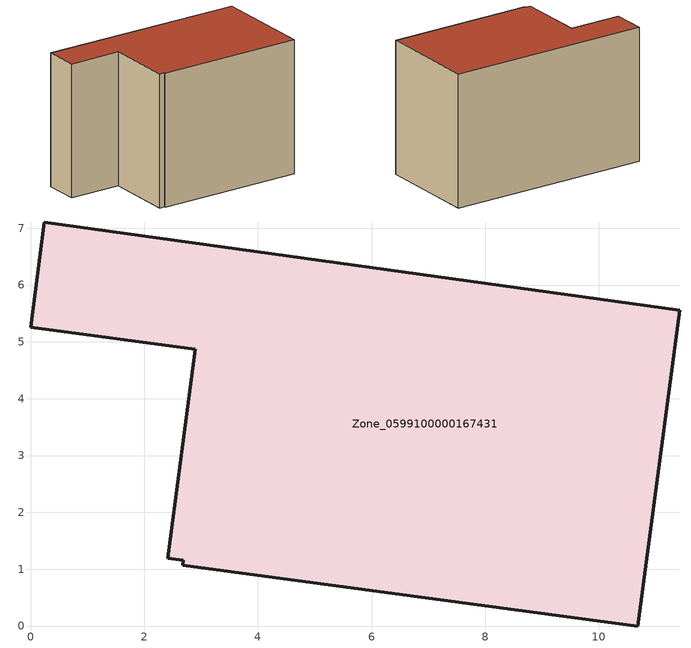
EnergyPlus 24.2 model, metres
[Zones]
Zone_0599100000167431
 floor ground (C_G): 0.24,7.11 11.42,5.56 10.68,0 2.68,1.07 2.69,1.16 2.41,1.19 2.9,4.87 0,5.26 z0
 wall outside (C_F): 11.42,5.56 0.24,7.11 0,5.26 2.9,4.87 2.41,1.19 2.69,1.16 2.68,1.07 10.68,0 11.42,5.56 z0:7.43
 roof outside (C_R): 2.68,1.07 10.68,0 11.42,5.56 0.24,7.11 0,5.26 2.9,4.87 2.41,1.19 2.69,1.16 z7.43
[BUILDING]
Pand.0599100000167431: North Axis=0; Terrain=City; Loads Convergence Tolerance Value=0.04; Temperature Convergence Tolerance Value=0.4; Solar Distribution=FullExterior; Maximum Number of Warmup Days=25; Minimum Number of Warmup Days=1
[Site:Location]
Rotterdam.The.Hague.AP_ZH_NLD Design_Conditions: Latitude=51.96; Longitude=4.45; Time Zone=1; Elevation=-4.5
[SITE:GROUNDTEMPERATURE:BUILDINGSURFACE]
18, 18, 18, 18, 18, 18, 18, 18, 18, 18, 18, 18
[MATERIAL] Thermal Absorptance=0.9; Solar Absorptance=0.7; Visible Absorptance=0.7
Name | Roughness | Thickness | Conductivity | Density | Specific Heat
G.TC.1975-1991 | MediumSmooth | 0.15 | 0.288461 | 540 | 1210
F.TC.1975-1991 | Rough | 0.3 | 0.230769 | 1920 | 840
R.TC.1975-1991 | MediumRough | 0.2 | 0.153846 | 1500 | 1000
[CONSTRUCTION]
C_G: G.TC.1975-1991
C_F: F.TC.1975-1991
C_R: R.TC.1975-1991
[ZONE]
Zone_0599100000167431: Type=1; Multiplier=1; Ceiling Height=Autocalculate; Volume=Autocalculate; Floor Area=autocalculate; Part of Total Floor Area=Yes
[ZONEINFILTRATION:DESIGNFLOWRATE]
Infil_Zone_0599100000167431: Zone or ZoneList or Space or SpaceList=Zone_0599100000167431; Schedule=AlwaysOn; Design Flow Rate Calculation Method=Flow/Area; Flow Rate per Floor Area=0.003; Constant Term Coefficient=1; Temperature Term Coefficient=0; Velocity Term Coefficient=0; Velocity Squared Term Coefficient=0
[HVACTEMPLATE:ZONE:IDEALLOADSAIRSYSTEM]
Zone_0599100000167431: Maximum Heating Supply Air Temperature=50; Minimum Cooling Supply Air Temperature=13; Maximum Heating Supply Air Humidity Ratio=0.0156; Minimum Cooling Supply Air Humidity Ratio=0.0077; Heating Limit=NoLimit; Cooling Limit=NoLimit; Dehumidification Control Type=ConstantSensibleHeatRatio; Cooling Sensible Heat Ratio=0.7; Dehumidification Setpoint=60; Humidification Control Type=None; Humidification Setpoint=30; Outdoor Air Method=None; Outdoor Air Flow Rate per Person=0.00944; Outdoor Air Flow Rate per Zone Floor Area=0; Outdoor Air Flow Rate per Zone=0; Demand Controlled Ventilation Type=None; Outdoor Air Economizer Type=NoEconomizer; Heat Recovery Type=None; Sensible Heat Recovery Effectiveness=0.7; Latent Heat Recovery Effectiveness=0.65
[ZONECONTROL:THERMOSTAT]
ThermostatControl_Zone_0599100000167431: Zone or ZoneList=Zone_0599100000167431; Control Type Schedule=DualSetpointControlType; Control 1=Thermostat_Zone_0599100000167431; Temperature Difference Between Cutout And Setpoint=0
[THERMOSTATSETPOINT:DUALSETPOINT]
Thermostat_Zone_0599100000167431: Heating Setpoint Temperature Schedule=HeatingSetpoint_Zone_0599100000167431; Cooling Setpoint Temperature Schedule=CoolingSetpoint_Zone_0599100000167431
[SCHEDULE:COMPACT]
HeatingSetpoint_Zone_0599100000167431: Through: 12/31, For: AllDays, Until: 24:00, 21
CoolingSetpoint_Zone_0599100000167431: Through: 12/31, For: AllDays, Until: 24:00, 24
DualSetpointControlType: Through: 12/31, For: AllDays, Until: 24:00, 4
AlwaysOn: Through: 12/31, For: AllDays, Until: 24:00, 1
